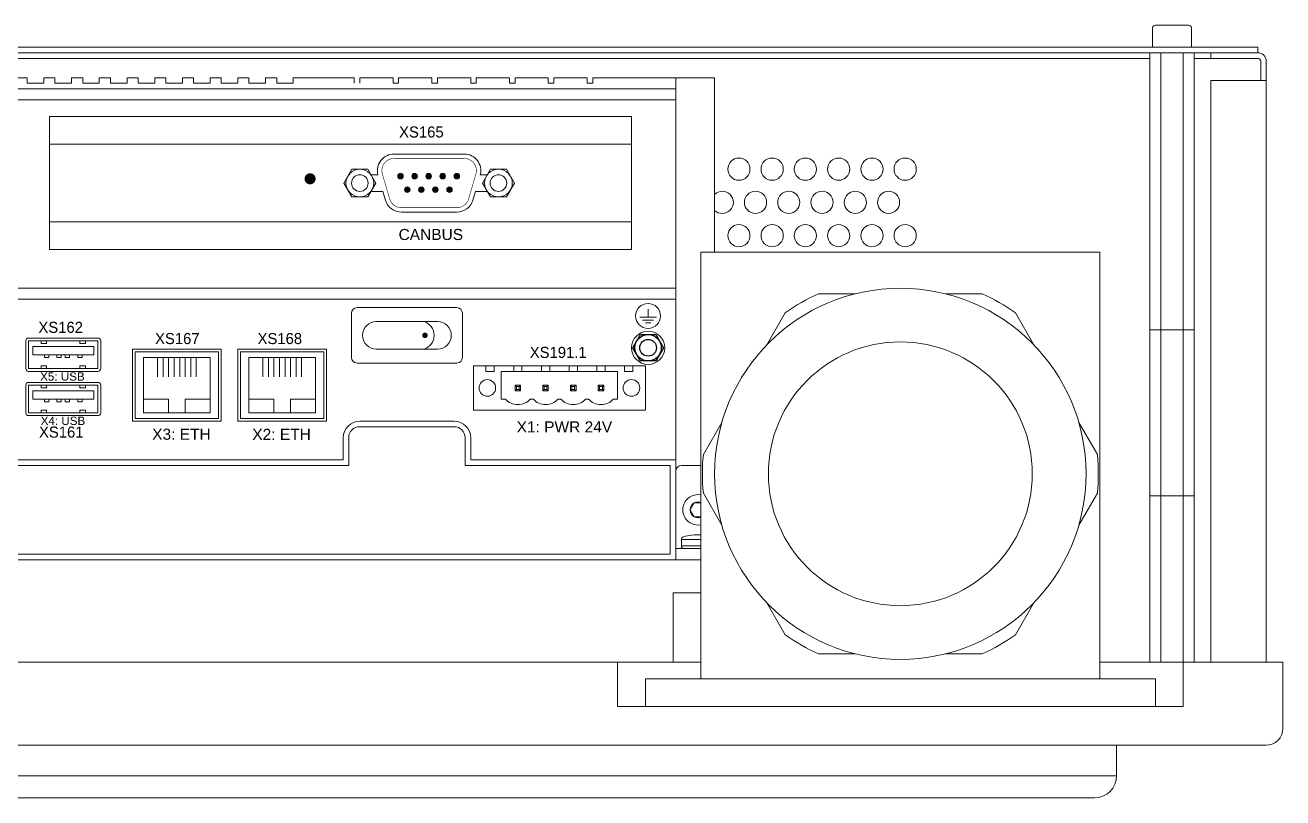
# Model space of a CAD drawing. Extents: x -2364 to 9601, y -871 to 1549.
# Drawn here: x -611.9 to -385.1, y 1388 to 1527.5 of the extents above; entities that cross this region are included whole.
import ezdxf

# ---------------------------------------------------------------- set-up
doc = ezdxf.new("R2010")
doc.units = 0
doc.layers.get('0').update_dxf_attribs({"linetype": 'CONTINUOUS'})
for name, color, linetype in [('AFBUS', 8, 'CONTINUOUS'), ('DIM', 5, 'CONTINUOUS'), ('FUNKTIEPL', 230, 'CONTINUOUS'), ('IPC', 150, 'CONTINUOUS'), ('KAP_PPC_RV', 21, 'CONTINUOUS'), ('NRS', 1, 'CONTINUOUS')]:
    doc.layers.add(name, color=color, linetype=linetype)

# ---------------------------------------------------------------- blocks, each defined once
blk = doc.blocks.new('MOERM3_TV')
for p, q in [((-2.75, 0), (-1.38, 2.38)), ((-1.38, 2.38), (1.38, 2.38)), ((1.38, 2.38), (2.75, 0)), ((-1.38, -2.38), (-2.75, 0)), ((2.75, 0), (1.38, -2.38)), ((1.38, -2.38), (-1.38, -2.38))]:
    blk.add_line(p, q)
for radius in [2.38, 1.5]:
    blk.add_circle((0, 0), radius)

msp = doc.modelspace()

# ---------------------------------------------------------------- linework, layer by layer
at = {"color": 7, "lineweight": 15}
for p, q in [((-408.55418, 1523.53849), (-408.55418, 1527.03849)), ((-408.05418, 1527.53849), (-402.05418, 1527.53849)), ((-401.55418, 1527.03849), (-401.55418, 1523.53849)), ((-401.55418, 1523.53849), (-408.55418, 1523.53849)), ((-613.55419, 1518.03849), (-611.55419, 1518.03849)), ((-611.55419, 1518.03849), (-611.55419, 1517.03849)), ((-608.55419, 1518.03849), (-608.55419, 1517.03849)), ((-608.55419, 1518.03849), (-606.55419, 1518.03849)), ((-606.55419, 1518.03849), (-606.55419, 1517.03849)), ((-603.55419, 1518.03849), (-603.55419, 1517.03849)), ((-603.55419, 1518.03849), (-601.55419, 1518.03849)), ((-601.55419, 1518.03849), (-601.55419, 1517.03849)), ((-598.55419, 1518.03849), (-598.55419, 1517.03849)), ((-598.55419, 1518.03849), (-596.55419, 1518.03849)), ((-596.55419, 1518.03849), (-596.55419, 1517.03849)), ((-593.55419, 1518.03849), (-593.55419, 1517.03849)), ((-593.55419, 1518.03849), (-591.55419, 1518.03849)), ((-591.55419, 1518.03849), (-591.55419, 1517.03849)), ((-588.55419, 1518.03849), (-588.55419, 1517.03849)), ((-588.55419, 1518.03849), (-586.55419, 1518.03849)), ((-586.55419, 1518.03849), (-586.55419, 1517.03849)), ((-583.55419, 1518.03849), (-581.55419, 1518.03849)), ((-583.55419, 1518.03849), (-583.55419, 1517.03849)), ((-581.55419, 1518.03849), (-581.55419, 1517.03849)), ((-578.55419, 1518.03849), (-578.55419, 1517.03849)), ((-578.55419, 1518.03849), (-576.55419, 1518.03849)), ((-576.55419, 1518.03849), (-576.55419, 1517.03849)), ((-573.55419, 1518.03849), (-573.55419, 1517.03849)), ((-573.55419, 1518.03849), (-571.55419, 1518.03849)), ((-571.55419, 1518.03849), (-571.55419, 1517.03849)), ((-568.55419, 1518.03849), (-568.55419, 1517.03849)), ((-568.55419, 1518.03849), (-566.55419, 1518.03849)), ((-566.55419, 1518.03849), (-566.55419, 1517.03849)), ((-563.55419, 1518.03849), (-563.55419, 1517.03849)), ((-563.55419, 1518.03849), (-552.55419, 1518.03849)), ((-552.55419, 1518.03849), (-552.55419, 1517.03849)), ((-551.55419, 1518.03849), (-551.55419, 1517.03849)), ((-551.55419, 1518.03849), (-545.55419, 1518.03849)), ((-545.55419, 1518.03849), (-545.55419, 1517.03849)), ((-544.55419, 1518.03849), (-544.55419, 1517.03849)), ((-544.55419, 1518.03849), (-544.55419, 1517.03849)), ((-544.55419, 1518.03849), (-538.55419, 1518.03849)), ((-538.55419, 1518.03849), (-538.55419, 1517.03849)), ((-537.55419, 1518.03849), (-537.55419, 1517.03849)), ((-537.55419, 1518.03849), (-537.55419, 1517.03849)), ((-537.55419, 1518.03849), (-531.55419, 1518.03849)), ((-531.55419, 1518.03849), (-531.55419, 1517.03849)), ((-530.55419, 1518.03849), (-530.55419, 1517.03849)), ((-530.55419, 1518.03849), (-530.55419, 1517.03849)), ((-530.55419, 1518.03849), (-524.55419, 1518.03849)), ((-524.55419, 1518.03849), (-524.55419, 1517.03849)), ((-523.55419, 1518.03849), (-523.55419, 1517.03849)), ((-523.55419, 1518.03849), (-523.55419, 1517.03849)), ((-523.55419, 1518.03849), (-517.55419, 1518.03849)), ((-517.55419, 1518.03849), (-517.55419, 1517.03849)), ((-516.55419, 1518.03849), (-516.55419, 1517.03849)), ((-516.55419, 1518.03849), (-516.55419, 1517.03849)), ((-516.55419, 1518.03849), (-510.55419, 1518.03849)), ((-510.55419, 1518.03849), (-510.55419, 1517.03849)), ((-509.55419, 1518.03849), (-509.55419, 1517.03849)), ((-509.55419, 1518.03849), (-487.55419, 1518.03849)), ((-494.55419, 1518.03849), (-494.55419, 1431.03849)), ((-487.55419, 1518.03849), (-487.55419, 1486.53849)), ((-752.55419, 1516.03849), (-494.55419, 1516.03849)), ((-611.55419, 1517.03849), (-608.55419, 1517.03849)), ((-606.55419, 1517.03849), (-603.55419, 1517.03849)), ((-601.55419, 1517.03849), (-598.55419, 1517.03849)), ((-596.55419, 1517.03849), (-593.55419, 1517.03849)), ((-591.55419, 1517.03849), (-588.55419, 1517.03849)), ((-586.55419, 1517.03849), (-583.55419, 1517.03849)), ((-581.55419, 1517.03849), (-578.55419, 1517.03849)), ((-576.55419, 1517.03849), (-573.55419, 1517.03849)), ((-571.55419, 1517.03849), (-568.55419, 1517.03849)), ((-566.55419, 1517.03849), (-563.55419, 1517.03849)), ((-545.55419, 1517.03849), (-544.55419, 1517.03849)), ((-538.55419, 1517.03849), (-537.55419, 1517.03849)), ((-531.55419, 1517.03849), (-530.55419, 1517.03849)), ((-524.55419, 1517.03849), (-523.55419, 1517.03849)), ((-517.55419, 1517.03849), (-516.55419, 1517.03849)), ((-510.55419, 1517.03849), (-509.55419, 1517.03849)), ((-746.55419, 1514.03849), (-494.55419, 1514.03849)), ((-607.55419, 1511.03849), (-607.55419, 1487.03849)), ((-607.55419, 1511.03849), (-502.55419, 1511.03849)), ((-502.55419, 1511.03849), (-502.55419, 1487.03849)), ((-607.55419, 1506.03849), (-502.55419, 1506.03849)), ((-607.55419, 1492.03849), (-502.55419, 1492.03849)), ((-607.55419, 1487.03849), (-502.55419, 1487.03849)), ((-418.05419, 1486.53849), (-490.05419, 1486.53849)), ((-490.05419, 1409.53849), (-490.05419, 1486.53849)), ((-418.05419, 1409.53849), (-418.05419, 1486.53849)), ((-745.55419, 1480.03849), (-494.55419, 1480.03849)), ((-743.55419, 1478.03849), (-494.55419, 1478.03849)), ((-468.82312, 1479.04375), (-462.15282, 1479.04375)), ((-445.95556, 1479.04375), (-439.28526, 1479.04375)), ((-553.05419, 1467.53849), (-553.05419, 1475.53849)), ((-552.05419, 1476.53849), (-534.05419, 1476.53849)), ((-533.05419, 1475.53849), (-533.05419, 1467.53849)), ((-501.05419, 1474.78849), (-498.05419, 1474.78849)), ((-499.55419, 1476.28849), (-499.55419, 1474.78849)), ((-474.82104, 1475.58085), (-478.15619, 1469.8042)), ((-433.28734, 1475.58085), (-429.95219, 1469.8042)), ((-548.55419, 1474.03849), (-537.55419, 1474.03849)), ((-500.55419, 1474.28849), (-498.55419, 1474.28849)), ((-500.05419, 1473.78849), (-499.05419, 1473.78849)), ((-611.80419, 1470.53849), (-611.80419, 1465.53849)), ((-611.30419, 1471.03849), (-598.80419, 1471.03849)), ((-598.80419, 1470.53849), (-611.30419, 1470.53849)), ((-611.30419, 1470.53849), (-611.30419, 1465.53849)), ((-609.05419, 1470.53849), (-609.05419, 1470.03849)), ((-608.05419, 1470.53849), (-608.05419, 1470.03849)), ((-602.05419, 1470.03849), (-602.05419, 1470.53849)), ((-601.05419, 1470.03849), (-601.05419, 1470.53849)), ((-598.80419, 1465.53849), (-598.80419, 1470.53849)), ((-598.30419, 1470.53849), (-598.30419, 1465.53849)), ((-610.55419, 1469.53849), (-599.55419, 1469.53849)), ((-610.55419, 1468.03849), (-610.55419, 1469.53849)), ((-599.55419, 1468.03849), (-610.55419, 1468.03849)), ((-608.05419, 1470.03849), (-609.05419, 1470.03849)), ((-608.45419, 1467.53849), (-608.45419, 1468.03849)), ((-607.65419, 1467.53849), (-607.65419, 1468.03849)), ((-606.20419, 1467.53849), (-606.20419, 1468.03849)), ((-605.40419, 1467.53849), (-605.40419, 1468.03849)), ((-604.70419, 1468.03849), (-604.70419, 1467.53849)), ((-603.90419, 1468.03849), (-603.90419, 1467.53849)), ((-602.45419, 1468.03849), (-602.45419, 1467.53849)), ((-601.05419, 1470.03849), (-602.05419, 1470.03849)), ((-601.65419, 1468.03849), (-601.65419, 1467.53849)), ((-599.55419, 1469.53849), (-599.55419, 1468.03849)), ((-592.55419, 1456.03849), (-592.55419, 1469.03849)), ((-592.55419, 1456.03849), (-592.55419, 1469.03849)), ((-576.55419, 1469.03849), (-592.55419, 1469.03849)), ((-592.05419, 1456.53849), (-592.05419, 1468.53849)), ((-592.05419, 1468.53849), (-577.05419, 1468.53849)), ((-577.05419, 1468.53849), (-577.05419, 1456.53849)), ((-576.55419, 1456.03849), (-576.55419, 1469.03849)), ((-573.55419, 1456.03849), (-573.55419, 1469.03849)), ((-557.55419, 1469.03849), (-573.55419, 1469.03849)), ((-573.05419, 1468.53849), (-573.05419, 1456.53849)), ((-558.05419, 1468.53849), (-573.05419, 1468.53849)), ((-558.05419, 1456.53849), (-558.05419, 1468.53849)), ((-557.55419, 1456.03849), (-557.55419, 1469.03849)), ((-548.55419, 1469.03849), (-537.55419, 1469.03849)), ((-609.05419, 1466.03849), (-608.05419, 1466.03849)), ((-609.05419, 1466.03849), (-609.05419, 1465.53849)), ((-607.65419, 1467.53849), (-608.45419, 1467.53849)), ((-608.05419, 1466.03849), (-608.05419, 1465.53849)), ((-605.40419, 1467.53849), (-606.20419, 1467.53849)), ((-603.90419, 1467.53849), (-604.70419, 1467.53849)), ((-601.65419, 1467.53849), (-602.45419, 1467.53849)), ((-602.05419, 1466.03849), (-601.05419, 1466.03849)), ((-602.05419, 1465.53849), (-602.05419, 1466.03849)), ((-601.05419, 1465.53849), (-601.05419, 1466.03849)), ((-590.55419, 1457.53849), (-590.55419, 1467.53849)), ((-590.55419, 1467.53849), (-578.55419, 1467.53849)), ((-588.05419, 1464.03849), (-588.05419, 1467.53849)), ((-587.05419, 1464.03849), (-587.05419, 1467.53849)), ((-586.05419, 1464.03849), (-586.05419, 1467.53849)), ((-585.05419, 1464.03849), (-585.05419, 1467.53849)), ((-584.05419, 1464.03849), (-584.05419, 1467.53849)), ((-583.05419, 1464.03849), (-583.05419, 1467.53849)), ((-582.05419, 1464.03849), (-582.05419, 1467.53849)), ((-581.05419, 1464.03849), (-581.05419, 1467.53849)), ((-578.55419, 1457.53849), (-578.55419, 1467.53849)), ((-571.55419, 1457.53849), (-571.55419, 1467.53849)), ((-559.55419, 1467.53849), (-571.55419, 1467.53849)), ((-569.05419, 1464.03849), (-569.05419, 1467.53849)), ((-568.05419, 1464.03849), (-568.05419, 1467.53849)), ((-567.05419, 1464.03849), (-567.05419, 1467.53849)), ((-566.05419, 1464.03849), (-566.05419, 1467.53849)), ((-565.05419, 1464.03849), (-565.05419, 1467.53849)), ((-564.05419, 1464.03849), (-564.05419, 1467.53849)), ((-563.05419, 1464.03849), (-563.05419, 1467.53849)), ((-562.05419, 1464.03849), (-562.05419, 1467.53849)), ((-559.55419, 1457.53849), (-559.55419, 1467.53849)), ((-534.05419, 1466.53849), (-552.05419, 1466.53849)), ((-531.05419, 1466.03849), (-500.05419, 1466.03849)), ((-531.05419, 1458.03849), (-531.05419, 1466.03849)), ((-528.80419, 1465.03849), (-528.80419, 1466.03849)), ((-527.30419, 1465.03849), (-527.30419, 1466.03849)), ((-523.80419, 1465.03849), (-523.80419, 1466.03849)), ((-522.30419, 1465.03849), (-522.30419, 1466.03849)), ((-518.80419, 1465.03849), (-518.80419, 1466.03849)), ((-517.30419, 1465.03849), (-517.30419, 1466.03849)), ((-513.80419, 1465.03849), (-513.80419, 1466.03849)), ((-512.30419, 1465.03849), (-512.30419, 1466.03849)), ((-508.80419, 1465.03849), (-508.80419, 1466.03849)), ((-507.30419, 1465.03849), (-507.30419, 1466.03849)), ((-503.80419, 1465.03849), (-503.80419, 1466.03849)), ((-502.30419, 1465.03849), (-502.30419, 1466.03849)), ((-500.05419, 1466.03849), (-500.05419, 1458.03849)), ((-611.30419, 1465.53849), (-598.80419, 1465.53849)), ((-611.30419, 1465.03849), (-598.80419, 1465.03849)), ((-527.30419, 1465.03849), (-528.80419, 1465.03849)), ((-526.05419, 1460.03849), (-526.05419, 1465.03849)), ((-526.05419, 1465.03849), (-505.05419, 1465.03849)), ((-505.05419, 1465.03849), (-505.05419, 1460.03849)), ((-503.80419, 1465.03849), (-502.30419, 1465.03849)), ((-611.80419, 1462.53849), (-611.80419, 1457.53849)), ((-611.30419, 1463.03849), (-598.80419, 1463.03849)), ((-598.80419, 1462.53849), (-611.30419, 1462.53849)), ((-611.30419, 1462.53849), (-611.30419, 1457.53849)), ((-610.55419, 1461.53849), (-599.55419, 1461.53849)), ((-610.55419, 1460.03849), (-610.55419, 1461.53849)), ((-609.05419, 1462.53849), (-609.05419, 1462.03849)), ((-608.05419, 1462.03849), (-609.05419, 1462.03849)), ((-608.05419, 1462.53849), (-608.05419, 1462.03849)), ((-602.05419, 1462.03849), (-602.05419, 1462.53849)), ((-601.05419, 1462.03849), (-602.05419, 1462.03849)), ((-601.05419, 1462.03849), (-601.05419, 1462.53849)), ((-599.55419, 1461.53849), (-599.55419, 1460.03849)), ((-598.80419, 1457.53849), (-598.80419, 1462.53849)), ((-598.30419, 1462.53849), (-598.30419, 1457.53849)), ((-523.30419, 1462.28849), (-523.55419, 1462.53849)), ((-522.55419, 1462.53849), (-523.55419, 1462.53849)), ((-523.55419, 1462.53849), (-523.55419, 1461.53849)), ((-523.30419, 1461.78849), (-523.55419, 1461.53849)), ((-522.55419, 1461.53849), (-523.55419, 1461.53849)), ((-522.80419, 1462.28849), (-523.30419, 1462.28849)), ((-523.30419, 1462.28849), (-523.30419, 1461.78849)), ((-522.80419, 1461.78849), (-523.30419, 1461.78849)), ((-522.80419, 1462.28849), (-522.55419, 1462.53849)), ((-522.80419, 1462.28849), (-522.80419, 1461.78849)), ((-522.80419, 1461.78849), (-522.55419, 1461.53849)), ((-522.55419, 1462.53849), (-522.55419, 1461.53849)), ((-518.55419, 1462.53849), (-518.55419, 1461.53849)), ((-517.55419, 1462.53849), (-518.55419, 1462.53849)), ((-518.30419, 1462.28849), (-518.55419, 1462.53849)), ((-518.30419, 1461.78849), (-518.55419, 1461.53849)), ((-517.55419, 1461.53849), (-518.55419, 1461.53849)), ((-517.80419, 1462.28849), (-518.30419, 1462.28849)), ((-518.30419, 1462.28849), (-518.30419, 1461.78849)), ((-517.80419, 1461.78849), (-518.30419, 1461.78849)), ((-517.80419, 1462.28849), (-517.55419, 1462.53849)), ((-517.80419, 1462.28849), (-517.80419, 1461.78849)), ((-517.80419, 1461.78849), (-517.55419, 1461.53849)), ((-517.55419, 1462.53849), (-517.55419, 1461.53849)), ((-513.30419, 1462.28849), (-513.55419, 1462.53849)), ((-512.55419, 1462.53849), (-513.55419, 1462.53849)), ((-513.55419, 1462.53849), (-513.55419, 1461.53849)), ((-513.30419, 1461.78849), (-513.55419, 1461.53849)), ((-512.55419, 1461.53849), (-513.55419, 1461.53849)), ((-512.80419, 1462.28849), (-513.30419, 1462.28849)), ((-513.30419, 1462.28849), (-513.30419, 1461.78849)), ((-512.80419, 1461.78849), (-513.30419, 1461.78849)), ((-512.80419, 1462.28849), (-512.55419, 1462.53849)), ((-512.80419, 1462.28849), (-512.80419, 1461.78849)), ((-512.80419, 1461.78849), (-512.55419, 1461.53849)), ((-512.55419, 1462.53849), (-512.55419, 1461.53849)), ((-508.30419, 1462.28849), (-508.55419, 1462.53849)), ((-507.55419, 1462.53849), (-508.55419, 1462.53849)), ((-508.55419, 1462.53849), (-508.55419, 1461.53849)), ((-508.30419, 1461.78849), (-508.55419, 1461.53849)), ((-507.55419, 1461.53849), (-508.55419, 1461.53849)), ((-507.80419, 1462.28849), (-508.30419, 1462.28849)), ((-508.30419, 1462.28849), (-508.30419, 1461.78849)), ((-507.80419, 1461.78849), (-508.30419, 1461.78849)), ((-507.80419, 1462.28849), (-507.55419, 1462.53849)), ((-507.80419, 1462.28849), (-507.80419, 1461.78849)), ((-507.80419, 1461.78849), (-507.55419, 1461.53849)), ((-507.55419, 1462.53849), (-507.55419, 1461.53849)), ((-599.55419, 1460.03849), (-610.55419, 1460.03849)), ((-608.45419, 1459.53849), (-608.45419, 1460.03849)), ((-607.65419, 1459.53849), (-608.45419, 1459.53849)), ((-607.65419, 1459.53849), (-607.65419, 1460.03849)), ((-606.20419, 1459.53849), (-606.20419, 1460.03849)), ((-605.40419, 1459.53849), (-606.20419, 1459.53849)), ((-605.40419, 1459.53849), (-605.40419, 1460.03849)), ((-604.70419, 1460.03849), (-604.70419, 1459.53849)), ((-603.90419, 1459.53849), (-604.70419, 1459.53849)), ((-603.90419, 1460.03849), (-603.90419, 1459.53849)), ((-602.45419, 1460.03849), (-602.45419, 1459.53849)), ((-601.65419, 1459.53849), (-602.45419, 1459.53849)), ((-601.65419, 1460.03849), (-601.65419, 1459.53849)), ((-586.05419, 1460.03849), (-590.55419, 1460.03849)), ((-586.05419, 1457.53849), (-586.05419, 1460.03849)), ((-583.05419, 1460.03849), (-583.05419, 1457.53849)), ((-578.55419, 1460.03849), (-583.05419, 1460.03849)), ((-571.55419, 1460.03849), (-567.05419, 1460.03849)), ((-567.05419, 1460.03849), (-567.05419, 1457.53849)), ((-564.05419, 1457.53849), (-564.05419, 1460.03849)), ((-564.05419, 1460.03849), (-559.55419, 1460.03849)), ((-526.05419, 1460.03849), (-525.30419, 1460.03849)), ((-520.80419, 1460.03849), (-520.30419, 1460.03849)), ((-515.80419, 1460.03849), (-515.30419, 1460.03849)), ((-510.80419, 1460.03849), (-510.30419, 1460.03849)), ((-505.80419, 1460.03849), (-505.05419, 1460.03849)), ((-611.30419, 1457.53849), (-598.80419, 1457.53849)), ((-611.30419, 1457.03849), (-598.80419, 1457.03849)), ((-609.05419, 1458.03849), (-608.05419, 1458.03849)), ((-609.05419, 1458.03849), (-609.05419, 1457.53849)), ((-608.05419, 1458.03849), (-608.05419, 1457.53849)), ((-602.05419, 1458.03849), (-601.05419, 1458.03849)), ((-602.05419, 1457.53849), (-602.05419, 1458.03849)), ((-601.05419, 1457.53849), (-601.05419, 1458.03849)), ((-577.05419, 1456.53849), (-592.05419, 1456.53849)), ((-586.05419, 1457.53849), (-590.55419, 1457.53849)), ((-583.05419, 1457.53849), (-586.05419, 1457.53849)), ((-583.05419, 1457.53849), (-578.55419, 1457.53849)), ((-573.05419, 1456.53849), (-558.05419, 1456.53849)), ((-567.05419, 1457.53849), (-571.55419, 1457.53849)), ((-567.05419, 1457.53849), (-564.05419, 1457.53849)), ((-564.05419, 1457.53849), (-559.55419, 1457.53849)), ((-500.05419, 1458.03849), (-531.05419, 1458.03849)), ((-592.55419, 1456.03849), (-576.55419, 1456.03849)), ((-573.55419, 1456.03849), (-557.55419, 1456.03849)), ((-551.55419, 1456.03849), (-534.55419, 1456.03849)), ((-551.55419, 1455.03849), (-534.55419, 1455.03849)), ((-486.25482, 1455.77696), (-489.58997, 1450.00031)), ((-421.85356, 1455.77696), (-418.51841, 1450.00031)), ((-554.55419, 1453.03849), (-554.55419, 1449.03849)), ((-553.55419, 1453.03849), (-553.55419, 1448.03849)), ((-532.55419, 1453.03849), (-532.55419, 1448.03849)), ((-531.55419, 1453.03849), (-531.55419, 1449.03849)), ((-619.05419, 1448.03849), (-553.55419, 1448.03849)), ((-618.05419, 1449.03849), (-554.55419, 1449.03849)), ((-532.55419, 1448.03849), (-495.55419, 1448.03849)), ((-531.55419, 1449.03849), (-494.55419, 1449.03849)), ((-495.55419, 1448.03849), (-495.55419, 1432.03849)), ((-490.05419, 1448.03849), (-493.55419, 1448.03849)), ((-494.55419, 1447.03849), (-494.55419, 1431.03849)), ((-489.58997, 1443.07451), (-486.25482, 1437.29786)), ((-418.51841, 1443.07451), (-421.85356, 1437.29786)), ((-491.27301, 1441.28353), (-491.99184, 1440.03849)), ((-490.05419, 1441.28353), (-491.27301, 1441.28353)), ((-491.99184, 1440.03849), (-491.27301, 1438.79345)), ((-491.27301, 1438.79345), (-490.05419, 1438.79345)), ((-493.55419, 1433.53849), (-493.55419, 1434.67374)), ((-493.55419, 1434.67374), (-490.05419, 1434.67374)), ((-617.55419, 1432.03849), (-495.55419, 1432.03849)), ((-490.05419, 1433.03849), (-494.55419, 1433.03849)), ((-490.05419, 1433.53849), (-493.55419, 1433.53849)), ((-490.05419, 1433.03849), (-493.05419, 1433.03849)), ((-617.55419, 1431.03849), (-490.05419, 1431.03849)), ((-495.05419, 1425.03849), (-495.05419, 1412.53849)), ((-490.05419, 1425.03849), (-495.05419, 1425.03849)), ((-478.15619, 1423.27062), (-474.82104, 1417.49397)), ((-429.95219, 1423.27062), (-433.28734, 1417.49397)), ((-462.15282, 1414.03107), (-468.82312, 1414.03107)), ((-439.28526, 1414.03107), (-445.95556, 1414.03107)), ((-855.05419, 1412.53849), (-490.05419, 1412.53849)), ((-505.05419, 1404.53849), (-505.05419, 1412.53849)), ((-418.05419, 1412.53849), (-385.05419, 1412.53849)), ((-403.05419, 1404.53849), (-403.05419, 1412.53849)), ((-385.05419, 1400.53849), (-385.05419, 1412.53849)), ((-408.05419, 1409.53849), (-500.05419, 1409.53849)), ((-500.05419, 1409.53849), (-500.05419, 1404.53849)), ((-482.15419, 1409.53849), (-477.95419, 1409.53849)), ((-482.05419, 1409.53849), (-478.05419, 1409.53849)), ((-408.05419, 1409.53849), (-408.05419, 1404.53849)), ((-500.05419, 1404.53849), (-505.05419, 1404.53849)), ((-408.05419, 1404.53849), (-500.05419, 1404.53849)), ((-476.05885, 1404.53849), (-476.05885, 1404.53849)), ((-432.04953, 1404.53849), (-432.04953, 1404.53849)), ((-408.05419, 1404.53849), (-403.05419, 1404.53849)), ((-852.05419, 1397.53849), (-388.05419, 1397.53849)), ((-415.05419, 1397.53849), (-415.05419, 1392.03849)), ((-825.05419, 1392.03849), (-415.05419, 1392.03849)), ((-821.05419, 1388.03849), (-419.05419, 1388.03849))]:
    msp.add_line(p, q, dxfattribs=at)
at = {"color": 7, "lineweight": 15, "const_width": 0.1}
for points in [[(-501.05419, 1474.78849), (-498.05419, 1474.78849)], [(-499.55419, 1474.78849), (-499.55419, 1476.28849)], [(-498.55419, 1474.28849), (-500.55419, 1474.28849)], [(-499.05419, 1473.78849), (-500.05419, 1473.78849)]]:
    msp.add_lwpolyline(points, dxfattribs=at)
at = {"color": 7, "lineweight": 15, "const_width": 0.5}
msp.add_lwpolyline([(-540.05419, 1471.53849, 1), (-539.55419, 1471.53849, 1)], format="xyb", close=True, dxfattribs=at)
at = {"color": 7, "lineweight": 15}
for centre, radius in [((-454.05419, 1446.53741), 33.5), ((-499.55419, 1475.03849), 2.25), ((-499.55419, 1469.28849), 3), ((-454.05419, 1446.53741), 23.80274), ((-528.55419, 1462.03849), 1.5), ((-502.55419, 1462.03849), 1.5)]:
    msp.add_circle(centre, radius, dxfattribs=at)
for centre, radius, start, end in [((-408.05418, 1527.03849), 0.5, 90, 180), ((-402.05418, 1527.03849), 0.5, 0, 90), ((-454.05419, 1446.53741), 35.70411, 114.4341934, 125.5658066), ((-454.05419, 1446.53741), 35.70411, 54.4341934, 65.5658066), ((-552.05419, 1475.53849), 1, 90, 180), ((-534.05419, 1475.53849), 1, 0, 90), ((-548.55419, 1471.53849), 2.5, 90, 270), ((-540.74456, 1471.53849), 2.59253, 285.3539098, 74.6460902), ((-537.55419, 1471.53849), 2.5, 270, 90), ((-611.30419, 1470.53849), 0.5, 90, 180), ((-598.80419, 1470.53849), 0.5, 0, 90), ((-552.05419, 1467.53849), 1, 180, 270), ((-534.05419, 1467.53849), 1, 270, 0), ((-611.30419, 1465.53849), 0.5, 180, 270), ((-598.80419, 1465.53849), 0.5, 270, 0), ((-611.30419, 1462.53849), 0.5, 90, 180), ((-598.80419, 1462.53849), 0.5, 0, 90), ((-523.05419, 1462.06974), 3.03125, 222.0750221, 317.9249779), ((-518.05419, 1462.06974), 3.03125, 222.0750221, 317.9249779), ((-513.05419, 1462.06974), 3.03125, 222.0750221, 317.9249779), ((-508.05419, 1462.06974), 3.03125, 222.0750221, 317.9249779), ((-611.30419, 1457.53849), 0.5, 180, 270), ((-598.80419, 1457.53849), 0.5, 270, 0), ((-551.55419, 1453.03849), 3, 90, 180), ((-551.55419, 1453.03849), 2, 90, 180), ((-534.55419, 1453.03849), 3, 0, 90), ((-534.55419, 1453.03849), 2, 0, 90), ((-454.05419, 1446.53741), 35.70411, 174.4341934, 185.5658066), ((-454.05419, 1446.53741), 35.70411, 354.4341934, 5.5658066), ((-493.55419, 1447.03849), 1, 90, 180), ((-490.55419, 1440.03849), 2.75, 79.5243183, 280.4756817), ((-490.55419, 1440.03849), 1.43765, 69.6477792, 290.3522208), ((-493.05419, 1434.67374), 0.5, 106.6015496, 180), ((-490.55419, 1426.28849), 9.25, 86.9014207, 106.6015496), ((-493.05419, 1433.53849), 0.5, 180, 270), ((-454.05419, 1446.53741), 35.70411, 234.4341934, 245.5658066), ((-454.05419, 1446.53741), 35.70411, 294.4341934, 305.5658066), ((-388.05419, 1400.53849), 3, 270, 0), ((-419.05419, 1392.03849), 4, 270, 0)]:
    msp.add_arc(centre, radius, start, end, dxfattribs=at)
at = {"layer": 'AFBUS', "color": 7, "lineweight": 15}
for p, q in [((-401.05418, 1522.53849), (-409.05418, 1522.53849)), ((-409.05418, 1412.53849), (-409.05418, 1522.53849)), ((-407.05418, 1412.53849), (-407.05418, 1522.53849)), ((-403.05418, 1412.53849), (-403.05418, 1522.53849)), ((-401.05418, 1412.53849), (-401.05418, 1522.53849)), ((-409.05418, 1472.53849), (-401.05418, 1472.53849)), ((-409.05418, 1442.53849), (-401.05418, 1442.53849)), ((-401.05418, 1412.53849), (-409.05418, 1412.53849))]:
    msp.add_line(p, q, dxfattribs=at)
at = {"layer": 'DIM', "color": 7, "lineweight": 15, "const_width": 1}
msp.add_lwpolyline([(-561.02938, 1499.80076, 1), (-560.02938, 1499.80076, 1)], format="xyb", close=True, dxfattribs=at)
at = {"layer": 'IPC', "color": 7, "lineweight": 15}
for p, q in [((-607.55419, 1511.03849), (-502.55419, 1511.03849)), ((-607.55419, 1511.03849), (-607.55419, 1487.03849)), ((-607.55419, 1511.03849), (-502.55419, 1511.03849)), ((-607.55419, 1511.03849), (-607.55419, 1487.03849)), ((-502.55419, 1511.03849), (-502.55419, 1487.03849)), ((-502.55419, 1511.03849), (-502.55419, 1487.03849)), ((-607.55419, 1506.03849), (-502.55419, 1506.03849)), ((-587.26314, 1506.03849), (-574.60904, 1506.03849)), ((-574.60904, 1506.03849), (-587.26314, 1506.03849)), ((-532.72714, 1504.27332), (-545.38124, 1504.27332)), ((-545.38124, 1504.27332), (-532.72714, 1504.27332)), ((-545.38124, 1504.27332), (-532.72714, 1504.27332)), ((-532.72714, 1504.27332), (-545.38124, 1504.27332)), ((-552.99756, 1501.52332), (-554.44094, 1499.02332)), ((-550.11081, 1501.52332), (-552.99756, 1501.52332)), ((-548.66744, 1499.02332), (-550.11081, 1501.52332)), ((-549.53346, 1500.52332), (-548.28598, 1500.52332)), ((-528.57491, 1500.52332), (-529.8224, 1500.52332)), ((-529.44094, 1499.02332), (-527.99756, 1501.52332)), ((-527.99756, 1501.52332), (-525.11081, 1501.52332)), ((-525.11081, 1501.52332), (-523.66744, 1499.02332)), ((-554.44094, 1499.02332), (-552.99756, 1496.52332)), ((-550.11081, 1496.52332), (-548.66744, 1499.02332)), ((-549.53346, 1497.52332), (-547.40537, 1497.52332)), ((-546.93581, 1495.92682), (-547.40537, 1497.52332)), ((-530.70301, 1497.52332), (-531.17257, 1495.92682)), ((-528.57491, 1497.52332), (-530.70301, 1497.52332)), ((-527.99756, 1496.52332), (-529.44094, 1499.02332)), ((-523.66744, 1499.02332), (-525.11081, 1496.52332)), ((-552.99756, 1496.52332), (-550.11081, 1496.52332)), ((-525.11081, 1496.52332), (-527.99756, 1496.52332)), ((-534.05066, 1493.77332), (-544.05771, 1493.77332)), ((-607.55419, 1492.03849), (-502.55419, 1492.03849)), ((-607.55419, 1487.03849), (-502.55419, 1487.03849)), ((-607.55419, 1487.03849), (-502.55419, 1487.03849))]:
    msp.add_line(p, q, dxfattribs=at)
for points, const_width in [([(-545.38124, 1503.47332), (-532.72714, 1503.47332, -0.500705616), (-530.61653, 1500.65255), (-531.94006, 1496.15255, -0.332706414), (-534.05066, 1494.57332), (-544.05771, 1494.57332, -0.332706414), (-546.16832, 1496.15255), (-547.49185, 1500.65255, -0.500705616)], 0.1), ([(-543.97214, 1500.27332, 1), (-544.47214, 1500.27332, 1)], 0.5), ([(-541.43214, 1500.27332, 1), (-541.93214, 1500.27332, 1)], 0.5), ([(-538.89214, 1500.27332, 1), (-539.39214, 1500.27332, 1)], 0.5), ([(-536.35214, 1500.27332, 1), (-536.85214, 1500.27332, 1)], 0.5), ([(-533.81214, 1500.27332, 1), (-534.31214, 1500.27332, 1)], 0.5), ([(-542.7552, 1497.83234, 1), (-543.2552, 1497.83234, 1)], 0.5), ([(-540.2152, 1497.83234, 1), (-540.7152, 1497.83234, 1)], 0.5), ([(-537.6752, 1497.83234, 1), (-538.1752, 1497.83234, 1)], 0.5), ([(-535.1352, 1497.83234, 1), (-535.6352, 1497.83234, 1)], 0.5)]:
    msp.add_lwpolyline(points, format="xyb", close=True, dxfattribs=dict(at, const_width=const_width))
for centre, radius in [((-551.55419, 1499.02332), 2.5), ((-551.55419, 1499.02332), 1.5), ((-544.22214, 1500.27332), 0.5), ((-541.68214, 1500.27332), 0.5), ((-539.14214, 1500.27332), 0.5), ((-536.60214, 1500.27332), 0.5), ((-534.06214, 1500.27332), 0.5), ((-526.55419, 1499.02332), 2.5), ((-526.55419, 1499.02332), 1.5), ((-543.0052, 1497.83234), 0.5), ((-540.4652, 1497.83234), 0.5), ((-537.9252, 1497.83234), 0.5), ((-535.3852, 1497.83234), 0.5)]:
    msp.add_circle(centre, radius, dxfattribs=at)
for centre, start, end in [((-545.38124, 1501.27332), 90, 194.4775122), ((-532.72714, 1501.27332), 345.5224878, 90), ((-544.05771, 1496.77332), 196.3895403, 270), ((-534.05066, 1496.77332), 270, 343.6104597)]:
    msp.add_arc(centre, 3, start, end, dxfattribs=at)
at = {"layer": 'KAP_PPC_RV', "color": 7, "lineweight": 15}
for p, q in [((-389.5542, 1523.53849), (-850.5542, 1523.53849)), ((-850.5542, 1522.53849), (-389.5542, 1522.53849)), ((-398.0542, 1522.53849), (-398.0542, 1521.53849)), ((-389.5542, 1523.53849), (-389.5542, 1522.53849)), ((-831.0542, 1521.53849), (-409.05418, 1521.53849)), ((-401.05418, 1521.53849), (-398.0542, 1521.53849)), ((-398.0542, 1521.53849), (-389.5542, 1521.53849)), ((-389.0542, 1521.03849), (-389.0542, 1521.03849)), ((-389.0542, 1521.03849), (-389.0542, 1517.53849)), ((-388.0542, 1521.03849), (-388.0542, 1412.53849)), ((-398.0542, 1517.53849), (-388.0542, 1517.53849)), ((-398.0542, 1517.53849), (-398.0542, 1412.53849))]:
    msp.add_line(p, q, dxfattribs=at)
for centre in [(-483.17918, 1501.53849), (-477.17918, 1501.53849), (-471.17918, 1501.53849), (-465.17918, 1501.53849), (-459.17918, 1501.53849), (-453.17918, 1501.53849), (-480.17918, 1495.53849), (-474.17918, 1495.53849), (-468.17918, 1495.53849), (-462.17918, 1495.53849), (-456.17918, 1495.53849), (-483.17918, 1489.53849), (-477.17918, 1489.53849), (-471.17918, 1489.53849), (-465.17918, 1489.53849), (-459.17918, 1489.53849), (-453.17918, 1489.53849)]:
    msp.add_circle(centre, 2, dxfattribs=at)
for centre, radius, start, end in [((-389.5542, 1521.03849), 1.5, 0, 90), ((-389.5542, 1521.03849), 0.5, 0, 90), ((-486.17918, 1495.53849), 2, 226.5669994, 133.4330006)]:
    msp.add_arc(centre, radius, start, end, dxfattribs=at)

# ---------------------------------------------------------------- block references
at = {"color": 7, "lineweight": 15}
msp.add_blockref('MOERM3_TV', (-499.55419, 1469.28849), dxfattribs=at)

# ---------------------------------------------------------------- texts
at = {"layer": 'FUNKTIEPL', "color": 7, "lineweight": 15, "width": 20}
for s, insert, char_height, attachment_point in [('{\\fArial|b0|i0|c0|p34;CANBUS}', (-538.74722, 1488.71477), 2, 8), ('\\fArial|b0|i0|c0|p34;X5: USB', (-605.20733, 1463.33755), 1.5, 8), ('\\fArial|b0|i0|c0|p34;X4: USB', (-605.11123, 1455.33484), 1.5, 8), ('\\fArial|b0|i0|c0|p34;X3: ETH', (-583.73498, 1452.66422), 2, 8), ('\\fArial|b0|i0|c0|p34;X2: ETH', (-565.67678, 1452.66422), 2, 8), ('\\fArial|b0|i0|c0|p34;X1: PWR 24V', (-506.03646, 1454.01038), 2, 9)]:
    msp.add_mtext(s, dxfattribs=dict(at, insert=insert, char_height=char_height, attachment_point=attachment_point))
at = {"layer": 'NRS', "color": 7, "lineweight": 15}
for s, p in [('XS165', (-544.46831, 1507.24917)), ('XS162', (-609.53311, 1471.98065)), ('XS167', (-588.49359, 1469.95826)), ('XS168', (-570.00149, 1469.95826)), ('XS191.1', (-520.90145, 1467.45826)), ('XS161', (-609.4302, 1453.07517))]:
    msp.add_text(s, height=2, dxfattribs=at).set_placement(p)

doc.saveas('drawing.dxf')
